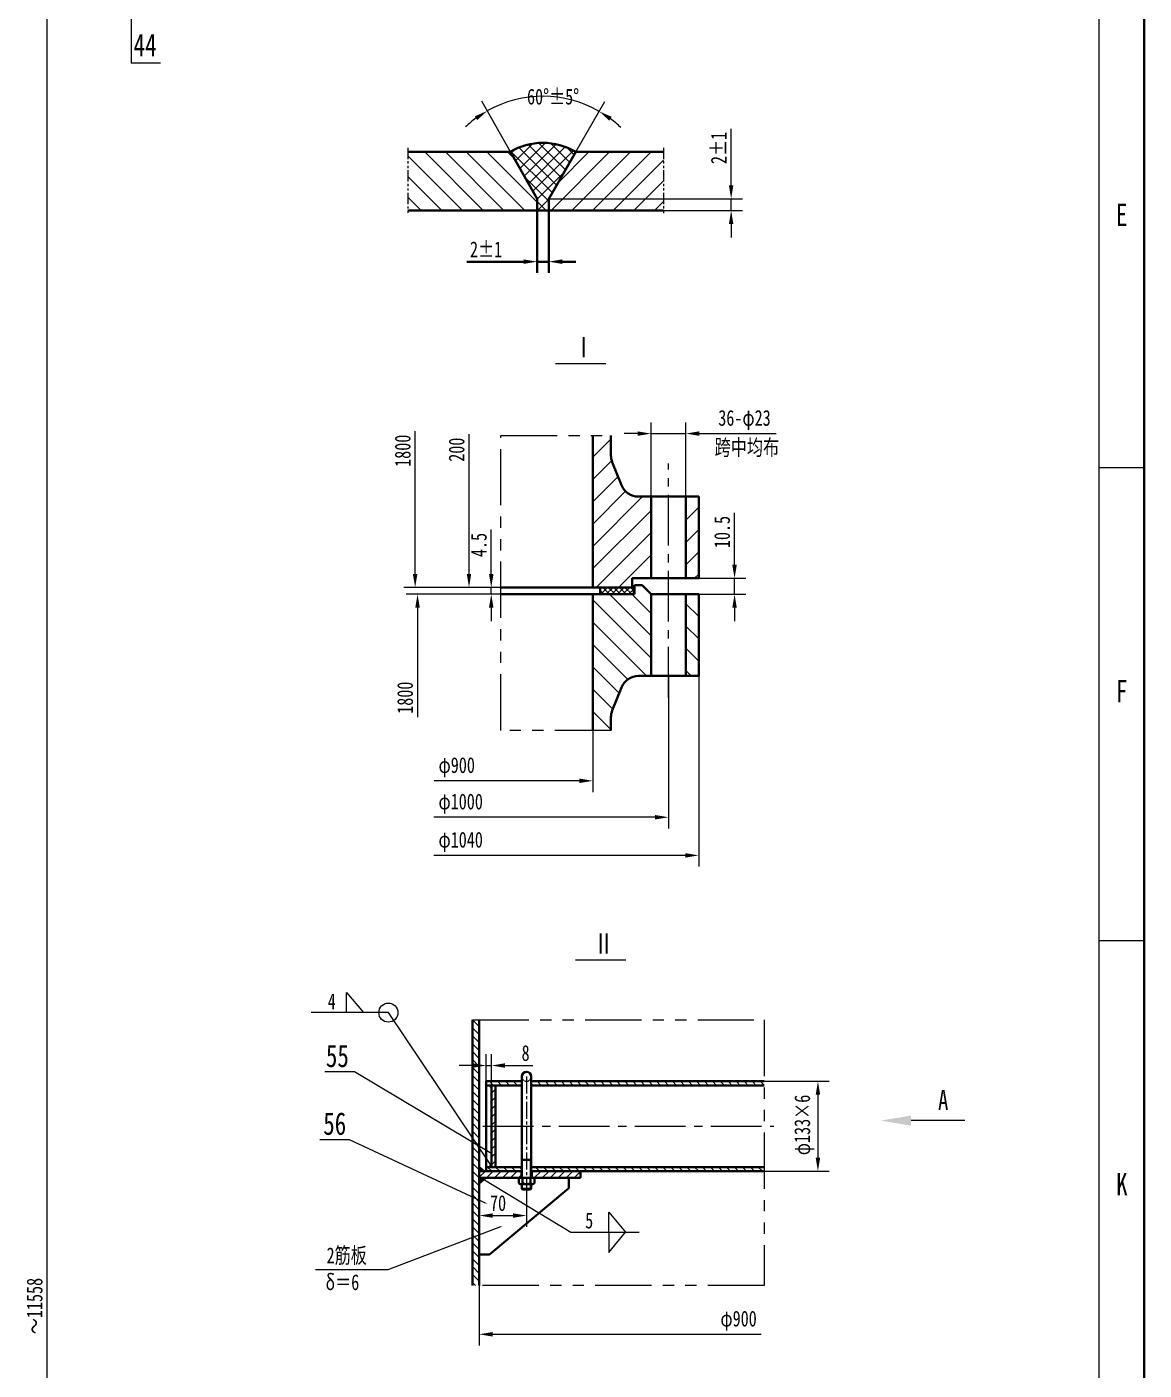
# Model space of a CAD drawing. Header units: millimetres. Extents: x -55641 to 52612, y -23263 to -5715.
# Drawn here: x 49647.3 to 49895.5, y -6440.2 to -6142 of the extents above; entities that cross this region are included whole.
import ezdxf

# ---------------------------------------------------------------- set-up
doc = ezdxf.new("R2010")
doc.units = ezdxf.units.MM
doc.header["$MEASUREMENT"] = 0
for name, pattern in [('CENTER2', [1.125, 0.75, -0.125, 0.125, -0.125]), ('DASHED2', [0.375, 0.25, -0.125]), ('PHANTOMX2', [5, 2.5, -0.5, 0.5, -0.5, 0.5, -0.5])]:
    doc.linetypes.add(name, pattern=pattern)
for name, color, linetype, lineweight in [('中心线', 3, 'CENTER2', 18), ('双点划线', 3, 'PHANTOMX2', 18), ('图层1', 1, 'Continuous', 20), ('抛面线', 1, 'Continuous', 18), ('标注尺寸线', 1, 'Continuous', 18), ('粗实线', 7, 'Continuous', 35), ('细实线', 1, 'Continuous', 18), ('虚线', 1, 'DASHED2', 18)]:
    doc.layers.add(name, color=color, linetype=linetype, lineweight=lineweight)
doc.styles.add('模板字体', font='SIMFANG.TTF', dxfattribs={"width": 0.75})

msp = doc.modelspace()

# ---------------------------------------------------------------- hatches: boundary and pattern name
at = {"layer": '抛面线'}
h = msp.add_hatch(color=7, dxfattribs=at)
h.paths.add_polyline_path([(49750.52, -6377.02), (49749.95, -6377.02), (49750.52, -6377.68)])
h.paths.add_polyline_path([(49750.52, -6394.43), (49749.94, -6395.17), (49750.52, -6395.17)])
at = {"layer": '标注尺寸线', "ltscale": 15}
for points in [[(49747.82, -6395.09), (49747.82, -6396.07), (49749, -6396.07)], [(49747.82, -6398.53), (49747.82, -6397.56), (49749, -6397.56)]]:
    msp.add_hatch(color=7, dxfattribs=at).paths.add_polyline_path(points)

# ---------------------------------------------------------------- linework, layer by layer
at = {"layer": '中心线', "color": 7, "ltscale": 15}
for p, q in [((49789.83, -6290.95), (49789.83, -6238.95)), ((49748.63, -6386.09), (49813.25, -6386.09))]:
    msp.add_line(p, q, dxfattribs=at)
at = {"layer": '中心线', "color": 7, "ltscale": 5}
msp.add_line((49758.32, -6375.07), (49758.32, -6401.28), dxfattribs=at)
at = {"layer": '双点划线', "color": 7}
for p, q in [((49731.97, -6168.88), (49731.97, -6183.32)), ((49788.75, -6168.87), (49788.75, -6183.65))]:
    msp.add_line(p, q, dxfattribs=at)
at = {"layer": '双点划线', "color": 7, "ltscale": 5}
for p, q in [((49752.61, -6298.25), (49752.61, -6232.76)), ((49752.61, -6232.76), (49777.06, -6232.76)), ((49777.06, -6298.25), (49752.61, -6298.25)), ((49746.32, -6362.48), (49811.06, -6362.48)), ((49811.06, -6362.48), (49811.06, -6421.42)), ((49811.06, -6421.42), (49746.32, -6421.42))]:
    msp.add_line(p, q, dxfattribs=at)
at = {"layer": '抛面线', "color": 7, "ltscale": 2}
msp.add_line((49651.82, -7000.95), (49651.82, -5851.1), dxfattribs=at)
at = {"layer": '抛面线', "color": 7}
for p, q in [((49748.71, -6182.8), (49735.71, -6169.8)), ((49753.3, -6182.8), (49740.3, -6169.8)), ((49757.9, -6182.8), (49744.9, -6169.8)), ((49760.64, -6180.94), (49749.49, -6169.8)), ((49755.62, -6171.33), (49754.09, -6169.8)), ((49764.02, -6178.84), (49754.85, -6169.67)), ((49754.91, -6170.08), (49755.84, -6169.15)), ((49755.87, -6171.77), (49759.69, -6167.95)), ((49764.99, -6177.16), (49756.63, -6168.8)), ((49756.83, -6173.46), (49762.51, -6167.78)), ((49757.79, -6175.16), (49764.87, -6168.08)), ((49765.96, -6175.48), (49758.64, -6168.16)), ((49758.75, -6176.85), (49766.92, -6168.67)), ((49759.71, -6178.54), (49768.74, -6169.51)), ((49766.93, -6173.8), (49760.94, -6167.81)), ((49767.91, -6172.12), (49763.66, -6167.88)), ((49763.76, -6182.8), (49776.76, -6169.8)), ((49765.26, -6176.7), (49772.17, -6169.8)), ((49768.88, -6170.44), (49767.23, -6168.79)), ((49768.36, -6182.8), (49781.36, -6169.8)), ((49772.95, -6182.8), (49785.95, -6169.8)), ((49744.11, -6182.8), (49731.97, -6170.66)), ((49777.55, -6182.8), (49788.75, -6171.59)), ((49739.51, -6182.8), (49731.97, -6175.26)), ((49763.24, -6180.72), (49757.93, -6175.4)), ((49760.64, -6180.26), (49766.71, -6174.19)), ((49782.15, -6182.8), (49788.75, -6176.19)), ((49734.92, -6182.8), (49731.97, -6179.85)), ((49762.67, -6182.8), (49760.64, -6180.77)), ((49760.76, -6182.8), (49763.24, -6180.31)), ((49786.74, -6182.8), (49788.75, -6180.79)), ((49749.95, -6377.02), (49750.52, -6377.68)), ((49757.42, -6397.57), (49757.42, -6393.57)), ((49759.22, -6397.57), (49759.22, -6393.57)), ((49750.52, -6394.43), (49749.94, -6395.17)), ((49757.42, -6400.15), (49757.42, -6398.93)), ((49759.22, -6400.15), (49759.22, -6398.93))]:
    msp.add_line(p, q, dxfattribs=at)
at = {"layer": '抛面线', "color": 7, "ltscale": 15}
for p, q in [((49773.03, -6237.56), (49777.06, -6233.53)), ((49773.03, -6242.51), (49777.23, -6238.3)), ((49773.03, -6247.46), (49778.63, -6241.85)), ((49773.03, -6252.41), (49780.3, -6245.14)), ((49773.03, -6257.36), (49784.07, -6246.32)), ((49793.69, -6246.59), (49793.96, -6246.32)), ((49773.03, -6262.31), (49785.96, -6249.37)), ((49793.69, -6251.54), (49796.55, -6248.69)), ((49773.8, -6266.48), (49785.96, -6254.32)), ((49793.69, -6256.49), (49796.55, -6253.64)), ((49778.75, -6266.48), (49785.96, -6259.27)), ((49793.69, -6261.44), (49796.55, -6258.59)), ((49785.72, -6264.46), (49785.96, -6264.22)), ((49795.62, -6264.46), (49796.55, -6263.54)), ((49774.65, -6266.87), (49775.04, -6266.48)), ((49775.49, -6267.99), (49774.65, -6267.15)), ((49774.77, -6267.99), (49776.28, -6266.48)), ((49776.73, -6267.99), (49775.22, -6266.48)), ((49776.01, -6267.99), (49777.52, -6266.48)), ((49777.97, -6267.99), (49776.45, -6266.48)), ((49785.96, -6277.22), (49776.73, -6267.99)), ((49777.24, -6267.99), (49778.75, -6266.48)), ((49779.2, -6267.99), (49777.69, -6266.48)), ((49778.48, -6267.99), (49779.99, -6266.48)), ((49780.44, -6267.99), (49778.93, -6266.48)), ((49779.72, -6267.99), (49781.23, -6266.48)), ((49781.68, -6267.99), (49780.17, -6266.48)), ((49780.95, -6267.99), (49782.1, -6266.85)), ((49782.1, -6267.17), (49781.4, -6266.48)), ((49785.96, -6272.27), (49781.68, -6267.99)), ((49796.55, -6268.01), (49796.53, -6267.99)), ((49785.96, -6282.17), (49773.03, -6269.24)), ((49796.55, -6272.96), (49793.69, -6270.1)), ((49784.97, -6286.13), (49773.03, -6274.19)), ((49796.55, -6277.91), (49793.69, -6275.05)), ((49780.79, -6286.9), (49773.03, -6279.14)), ((49796.55, -6282.86), (49793.69, -6280)), ((49778.89, -6289.95), (49773.03, -6284.09)), ((49794.87, -6286.13), (49793.69, -6284.95)), ((49777.48, -6293.49), (49773.03, -6289.04)), ((49777.06, -6298.02), (49773.03, -6293.99)), ((49747.82, -6363.97), (49746.33, -6362.48)), ((49747.82, -6365.73), (49746.32, -6364.23)), ((49747.82, -6367.5), (49746.32, -6366)), ((49747.82, -6369.27), (49746.32, -6367.77)), ((49747.82, -6371.04), (49746.32, -6369.54)), ((49747.82, -6372.81), (49746.32, -6371.31)), ((49747.82, -6374.57), (49746.32, -6373.07)), ((49747.82, -6376.34), (49746.32, -6374.84)), ((49747.82, -6378.11), (49746.32, -6376.61)), ((49747.82, -6379.88), (49746.32, -6378.38)), ((49750.97, -6377.02), (49750.07, -6376.12)), ((49750.52, -6377.03), (49750.53, -6377.02)), ((49750.52, -6378.79), (49751.42, -6377.89)), ((49752.74, -6377.02), (49751.84, -6376.12)), ((49754.51, -6377.02), (49753.61, -6376.12)), ((49756.27, -6377.02), (49755.37, -6376.12)), ((49757.27, -6376.25), (49757.14, -6376.12)), ((49759.81, -6377.02), (49759.37, -6376.58)), ((49761.58, -6377.02), (49760.68, -6376.12)), ((49763.34, -6377.02), (49762.44, -6376.12)), ((49765.11, -6377.02), (49764.21, -6376.12)), ((49766.88, -6377.02), (49765.98, -6376.12)), ((49768.65, -6377.02), (49767.75, -6376.12)), ((49770.42, -6377.02), (49769.52, -6376.12)), ((49772.18, -6377.02), (49771.28, -6376.12)), ((49773.95, -6377.02), (49773.05, -6376.12)), ((49775.72, -6377.02), (49774.82, -6376.12)), ((49777.49, -6377.02), (49776.59, -6376.12)), ((49779.25, -6377.02), (49778.35, -6376.12)), ((49781.02, -6377.02), (49780.12, -6376.12)), ((49782.79, -6377.02), (49781.89, -6376.12)), ((49784.56, -6377.02), (49783.66, -6376.12)), ((49786.33, -6377.02), (49785.43, -6376.12)), ((49788.09, -6377.02), (49787.19, -6376.12)), ((49789.86, -6377.02), (49788.96, -6376.12)), ((49791.63, -6377.02), (49790.73, -6376.12)), ((49793.4, -6377.02), (49792.5, -6376.12)), ((49795.16, -6377.02), (49794.26, -6376.12)), ((49796.93, -6377.02), (49796.03, -6376.12)), ((49798.7, -6377.02), (49797.8, -6376.12)), ((49800.47, -6377.02), (49799.57, -6376.12)), ((49802.24, -6377.02), (49801.34, -6376.12)), ((49804, -6377.02), (49803.1, -6376.12)), ((49805.77, -6377.02), (49804.87, -6376.12)), ((49807.54, -6377.02), (49806.64, -6376.12)), ((49809.31, -6377.02), (49808.41, -6376.12)), ((49811.06, -6377), (49810.17, -6376.12)), ((49747.82, -6381.64), (49746.32, -6380.14)), ((49750.52, -6380.56), (49751.42, -6379.66)), ((49750.52, -6382.33), (49751.42, -6381.43)), ((49747.82, -6383.41), (49746.32, -6381.91)), ((49747.82, -6385.18), (49746.32, -6383.68)), ((49750.52, -6384.1), (49751.42, -6383.2)), ((49747.82, -6386.95), (49746.32, -6385.45)), ((49747.82, -6388.72), (49746.32, -6387.22)), ((49750.52, -6385.86), (49751.42, -6384.96)), ((49750.52, -6387.63), (49751.42, -6386.73)), ((49747.82, -6390.48), (49746.32, -6388.98)), ((49750.52, -6389.4), (49751.42, -6388.5)), ((49750.52, -6391.17), (49751.42, -6390.27)), ((49747.82, -6392.25), (49746.32, -6390.75)), ((49747.82, -6394.02), (49746.32, -6392.52)), ((49750.52, -6392.94), (49751.42, -6392.04)), ((49747.82, -6395.79), (49746.32, -6394.29)), ((49747.82, -6397.55), (49746.32, -6396.05)), ((49747.82, -6397.4), (49749.16, -6396.07)), ((49749.42, -6397.57), (49750.92, -6396.07)), ((49750.57, -6396.07), (49749.67, -6395.17)), ((49750.52, -6394.7), (49751.42, -6393.8)), ((49751.19, -6397.57), (49752.69, -6396.07)), ((49752.34, -6396.07), (49751.44, -6395.17)), ((49752.96, -6397.57), (49754.46, -6396.07)), ((49754.11, -6396.07), (49753.21, -6395.17)), ((49754.73, -6397.57), (49756.23, -6396.07)), ((49755.88, -6396.07), (49754.98, -6395.17)), ((49757.27, -6395.69), (49756.75, -6395.17)), ((49759.41, -6396.07), (49759.37, -6396.03)), ((49759.45, -6396.38), (49759.76, -6396.07)), ((49760.03, -6397.57), (49761.53, -6396.07)), ((49761.18, -6396.07), (49760.28, -6395.17)), ((49761.8, -6397.57), (49763.3, -6396.07)), ((49762.95, -6396.07), (49762.05, -6395.17)), ((49763.57, -6397.57), (49765.07, -6396.07)), ((49764.72, -6396.07), (49763.82, -6395.17)), ((49765.33, -6397.57), (49766.83, -6396.07)), ((49766.48, -6396.07), (49765.58, -6395.17)), ((49767.1, -6397.57), (49768.6, -6396.07)), ((49768.25, -6396.07), (49767.35, -6395.17)), ((49768.87, -6397.57), (49770.32, -6396.12)), ((49770.02, -6396.07), (49769.12, -6395.17)), ((49771.79, -6396.07), (49770.89, -6395.17)), ((49773.56, -6396.07), (49772.66, -6395.17)), ((49775.32, -6396.07), (49774.42, -6395.17)), ((49777.09, -6396.07), (49776.19, -6395.17)), ((49778.86, -6396.07), (49777.96, -6395.17)), ((49780.63, -6396.07), (49779.73, -6395.17)), ((49782.39, -6396.07), (49781.49, -6395.17)), ((49784.16, -6396.07), (49783.26, -6395.17)), ((49785.93, -6396.07), (49785.03, -6395.17)), ((49787.7, -6396.07), (49786.8, -6395.17)), ((49789.47, -6396.07), (49788.57, -6395.17)), ((49791.23, -6396.07), (49790.33, -6395.17)), ((49793, -6396.07), (49792.1, -6395.17)), ((49794.77, -6396.07), (49793.87, -6395.17)), ((49796.54, -6396.07), (49795.64, -6395.17)), ((49798.3, -6396.07), (49797.4, -6395.17)), ((49800.07, -6396.07), (49799.17, -6395.17)), ((49801.84, -6396.07), (49800.94, -6395.17)), ((49803.61, -6396.07), (49802.71, -6395.17)), ((49805.38, -6396.07), (49804.48, -6395.17)), ((49807.14, -6396.07), (49806.24, -6395.17)), ((49808.91, -6396.07), (49808.01, -6395.17)), ((49810.68, -6396.07), (49809.78, -6395.17)), ((49747.82, -6399.32), (49746.32, -6397.82)), ((49747.82, -6401.09), (49746.32, -6399.59)), ((49756.49, -6397.57), (49757.19, -6396.87)), ((49747.82, -6402.86), (49746.32, -6401.36)), ((49747.82, -6404.62), (49746.32, -6403.12)), ((49747.82, -6406.39), (49746.32, -6404.89)), ((49747.82, -6408.16), (49746.32, -6406.66)), ((49747.82, -6409.93), (49746.32, -6408.43)), ((49747.82, -6411.7), (49746.32, -6410.2)), ((49747.82, -6413.46), (49746.32, -6411.96)), ((49747.82, -6415.23), (49746.32, -6413.73)), ((49747.82, -6417), (49746.32, -6415.5)), ((49747.82, -6418.77), (49746.32, -6417.27)), ((49747.82, -6420.53), (49746.32, -6419.03)), ((49746.94, -6421.42), (49746.32, -6420.8))]:
    msp.add_line(p, q, dxfattribs=at)
at = {"layer": '抛面线', "color": 7, "ltscale": 5}
for points in [[(49750.61, -6392.23), (49720.09, -6374.04)], [(49749.21, -6403.17), (49718.96, -6389.08)]]:
    msp.add_lwpolyline(points, dxfattribs=at)
for points in [[(49750.66, -6392.16), (49751.04, -6392.49), (49750.57, -6392.3)], [(49749.25, -6403.09), (49749.67, -6403.38), (49749.18, -6403.24)]]:
    msp.add_solid(points, dxfattribs=at)
at = {"layer": '标注尺寸线', "color": 7}
for p, q in [((49670.47, -6140.35), (49670.47, -6150.1)), ((49677.03, -6150.1), (49670.47, -6150.1)), ((49718.33, -6360.88), (49718.33, -6356.39)), ((49718.33, -6356.39), (49722.08, -6360.88)), ((49720.09, -6374.04), (49713.52, -6374.04)), ((49855.65, -6384.85), (49843.71, -6384.85)), ((49718.96, -6389.08), (49712.4, -6389.08)), ((49776.55, -6405.16), (49780.3, -6409.65)), ((49776.55, -6409.65), (49776.55, -6405.16)), ((49776.55, -6409.65), (49776.55, -6414.14)), ((49776.55, -6414.14), (49780.3, -6409.65))]:
    msp.add_line(p, q, dxfattribs=at)
at = {"layer": '标注尺寸线', "color": 7, "ltscale": 5}
for p, q in [((49754.73, -6169.74), (49748.36, -6158.51)), ((49769.25, -6169.8), (49775.7, -6158.62)), ((49803.74, -6177.2), (49803.74, -6164.64)), ((49763.24, -6180.2), (49806.24, -6180.2)), ((49803.74, -6182.8), (49803.74, -6180.2)), ((49763.24, -6182.8), (49806.24, -6182.8)), ((49803.74, -6185.8), (49803.74, -6188.8)), ((49733.57, -6263.48), (49733.57, -6231.8)), ((49745.53, -6263.48), (49745.53, -6232.42)), ((49782.96, -6232.33), (49779.96, -6232.33)), ((49785.96, -6246.32), (49785.96, -6229.83)), ((49785.96, -6232.33), (49793.69, -6232.33)), ((49793.69, -6246.32), (49793.69, -6229.83)), ((49796.69, -6232.33), (49813.72, -6232.33)), ((49804.5, -6261.46), (49804.5, -6249.91)), ((49750.47, -6263.48), (49750.47, -6253.64)), ((49796.55, -6264.46), (49807, -6264.46)), ((49804.5, -6267.99), (49804.5, -6264.46)), ((49753.18, -6266.48), (49731.07, -6266.48)), ((49753.18, -6267.99), (49731.6, -6267.99)), ((49752.61, -6266.48), (49743.03, -6266.48)), ((49753.18, -6266.48), (49747.97, -6266.48)), ((49753.18, -6267.99), (49747.97, -6267.99)), ((49750.47, -6267.99), (49750.47, -6266.48)), ((49796.55, -6267.99), (49807, -6267.99)), ((49734.1, -6270.99), (49734.1, -6295.3)), ((49750.47, -6270.99), (49750.47, -6273.99)), ((49804.5, -6270.99), (49804.5, -6273.99)), ((49789.85, -6286.13), (49789.85, -6320)), ((49796.55, -6286.13), (49796.55, -6328.47)), ((49773.03, -6298.25), (49773.03, -6311.91)), ((49770.03, -6309.41), (49737.78, -6309.41)), ((49786.85, -6317.5), (49737.75, -6317.5)), ((49793.55, -6325.97), (49737.75, -6325.97)), ((49746.32, -6372.62), (49743.32, -6372.62)), ((49749.32, -6377.02), (49749.32, -6370.12)), ((49749.32, -6372.62), (49750.52, -6372.62)), ((49750.52, -6377.02), (49750.52, -6370.12)), ((49753.52, -6372.62), (49759.68, -6372.62)), ((49811.06, -6376.12), (49825.52, -6376.12)), ((49823.02, -6379.12), (49823.02, -6393.07)), ((49811.06, -6396.07), (49825.52, -6396.07)), ((49747.82, -6399.95), (49747.82, -6408.43)), ((49758.32, -6399.95), (49758.32, -6408.43)), ((49750.82, -6405.93), (49755.32, -6405.93)), ((49747.82, -6421.42), (49747.82, -6434.79)), ((49750.82, -6432.29), (49810.42, -6432.29))]:
    msp.add_line(p, q, dxfattribs=at)
at = {"layer": '标注尺寸线', "color": 7, "ltscale": 15}
msp.add_line((49749, -6396.07), (49747.82, -6395.09), dxfattribs=at)
at = {"layer": '标注尺寸线', "color": 7}
for points in [[(49750.31, -6394.58), (49727.62, -6360.88), (49710.5, -6360.88)], [(49748.97, -6397.98), (49768.17, -6409.65), (49783.3, -6409.65)], [(49752.55, -6408.4), (49727.47, -6417.95), (49711.46, -6417.95)]]:
    msp.add_lwpolyline(points, dxfattribs=at)
msp.add_circle((49727.62, -6360.88), 2.12, dxfattribs=at)
at = {"layer": '标注尺寸线', "color": 7, "ltscale": 5}
for start, end in [(60, 119.5163), (126.3862, 133.2561), (46.2602, 53.1301)]:
    msp.add_arc((49761.93, -6182.47), 25.04, start, end, dxfattribs=at)
for points in [[(49746.81, -6161.9), (49747.35, -6162.73), (49749.6, -6160.68)], [(49776.68, -6162.86), (49777.23, -6162.02), (49774.45, -6160.79)], [(49803.24, -6177.2), (49804.24, -6177.2), (49803.74, -6180.2)], [(49803.24, -6185.8), (49804.24, -6185.8), (49803.74, -6182.8)], [(49782.96, -6231.83), (49782.96, -6232.83), (49785.96, -6232.33)], [(49796.69, -6231.83), (49796.69, -6232.83), (49793.69, -6232.33)], [(49804, -6261.46), (49805, -6261.46), (49804.5, -6264.46)], [(49733.07, -6263.48), (49734.07, -6263.48), (49733.57, -6266.48)], [(49745.03, -6263.48), (49746.03, -6263.48), (49745.53, -6266.48)], [(49749.97, -6263.48), (49750.97, -6263.48), (49750.47, -6266.48)], [(49733.6, -6270.99), (49734.6, -6270.99), (49734.1, -6267.99)], [(49749.97, -6270.99), (49750.97, -6270.99), (49750.47, -6267.99)], [(49804, -6270.99), (49805, -6270.99), (49804.5, -6267.99)], [(49770.03, -6308.91), (49770.03, -6309.91), (49773.03, -6309.41)], [(49786.85, -6317), (49786.85, -6318), (49789.85, -6317.5)], [(49793.55, -6325.47), (49793.55, -6326.47), (49796.55, -6325.97)], [(49746.32, -6372.12), (49746.32, -6373.12), (49749.32, -6372.62)], [(49753.52, -6372.12), (49753.52, -6373.12), (49750.52, -6372.62)], [(49822.52, -6379.12), (49823.52, -6379.12), (49823.02, -6376.12)], [(49822.52, -6393.07), (49823.52, -6393.07), (49823.02, -6396.07)], [(49750.82, -6405.43), (49750.82, -6406.43), (49747.82, -6405.93)], [(49755.32, -6405.43), (49755.32, -6406.43), (49758.32, -6405.93)], [(49750.82, -6431.79), (49750.82, -6432.79), (49747.82, -6432.29)]]:
    msp.add_solid(points, dxfattribs=at)
at = {"layer": '标注尺寸线', "color": 7}
for points in [[(49843.71, -6383.72), (49843.71, -6385.97), (49836.96, -6384.85)], [(49750.38, -6394.53), (49750.59, -6394.99), (49750.24, -6394.62)], [(49748.93, -6398.05), (49748.55, -6397.72), (49749.02, -6397.91)], [(49752.52, -6408.32), (49753.02, -6408.22), (49752.58, -6408.48)]]:
    msp.add_solid(points, dxfattribs=at)
at = {"layer": '粗实线', "color": 7}
for p, q in [((49895.46, -6555.94), (49895.46, -5714.94)), ((49731.97, -6169.8), (49754.75, -6169.8)), ((49760.64, -6180.2), (49754.73, -6169.74)), ((49763.24, -6180.2), (49769.25, -6169.8)), ((49769.25, -6169.8), (49788.75, -6169.8)), ((49769.25, -6169.8), (49788.75, -6169.8)), ((49760.64, -6182.8), (49760.64, -6180.2)), ((49763.24, -6182.8), (49763.24, -6180.2)), ((49763.24, -6180.2), (49763.24, -6182.8)), ((49731.97, -6182.8), (49788.75, -6182.8)), ((49773.03, -6232.76), (49773.03, -6266.48)), ((49777.06, -6237.14), (49777.06, -6232.76)), ((49779.4, -6243.78), (49777.35, -6238.64)), ((49783.15, -6246.32), (49796.55, -6246.32)), ((49785.96, -6264.46), (49785.96, -6246.32)), ((49793.69, -6264.46), (49793.69, -6246.32)), ((49796.55, -6264.46), (49796.55, -6246.32)), ((49781.76, -6264.46), (49785.96, -6264.46)), ((49781.76, -6264.46), (49781.76, -6266.48)), ((49785.96, -6264.46), (49796.55, -6264.46)), ((49752.61, -6266.48), (49782.1, -6266.48)), ((49752.61, -6267.99), (49782.1, -6267.99)), ((49752.61, -6267.99), (49782.27, -6267.99)), ((49773.03, -6267.99), (49773.03, -6298.25)), ((49774.65, -6266.48), (49774.65, -6267.99)), ((49782.1, -6266.48), (49782.1, -6267.99)), ((49782.27, -6265.97), (49782.27, -6267.99)), ((49782.27, -6265.97), (49783.95, -6265.97)), ((49783.95, -6265.97), (49785.96, -6267.99)), ((49785.96, -6267.99), (49785.96, -6286.13)), ((49785.96, -6267.99), (49796.55, -6267.99)), ((49793.69, -6267.99), (49793.69, -6286.13)), ((49796.55, -6267.99), (49796.55, -6286.13)), ((49783.15, -6286.13), (49796.55, -6286.13)), ((49779.4, -6288.67), (49777.35, -6293.81)), ((49777.06, -6295.31), (49777.06, -6298.25)), ((49746.32, -6362.48), (49746.32, -6421.42)), ((49747.82, -6362.48), (49747.82, -6421.42)), ((49757.27, -6375.07), (49757.27, -6396.07)), ((49759.37, -6375.07), (49759.37, -6396.07)), ((49749.32, -6376.12), (49757.27, -6376.12)), ((49749.32, -6376.12), (49749.32, -6396.07)), ((49749.32, -6377.02), (49757.27, -6377.02)), ((49750.52, -6377.02), (49750.52, -6395.17)), ((49751.42, -6377.02), (49751.42, -6395.17)), ((49759.37, -6376.12), (49811.06, -6376.12)), ((49759.37, -6377.02), (49811.06, -6377.02)), ((49757.27, -6393.57), (49759.37, -6393.57)), ((49747.82, -6396.07), (49757.27, -6396.07)), ((49749.32, -6395.17), (49753.67, -6395.17)), ((49749.32, -6396.07), (49753.67, -6396.07)), ((49751.42, -6395.17), (49757.27, -6395.17)), ((49757.19, -6396.07), (49757.19, -6397.57)), ((49757.27, -6396.07), (49757.27, -6397.57)), ((49759.37, -6395.17), (49779.32, -6395.17)), ((49759.37, -6396.07), (49779.32, -6396.07)), ((49759.37, -6396.07), (49759.37, -6397.57)), ((49759.45, -6396.07), (49759.45, -6397.57)), ((49770.32, -6396.07), (49770.32, -6397.57)), ((49779.32, -6395.17), (49811.06, -6395.17)), ((49779.32, -6396.07), (49811.06, -6396.07)), ((49749.25, -6397.57), (49747.82, -6398.83)), ((49747.82, -6397.57), (49770.32, -6397.57)), ((49756.59, -6397.57), (49756.59, -6398.72)), ((49756.98, -6398.93), (49758.32, -6398.93)), ((49757.27, -6398.93), (49757.27, -6399.99)), ((49757.42, -6398.72), (49757.42, -6397.57)), ((49759.73, -6398.93), (49758.32, -6398.93)), ((49759.22, -6398.72), (49759.22, -6397.57)), ((49759.37, -6398.93), (49759.37, -6399.99)), ((49760.06, -6397.57), (49760.06, -6398.72)), ((49767.69, -6397.57), (49767.69, -6399.82)), ((49767.69, -6399.82), (49750.07, -6414.6)), ((49757.27, -6399.99), (49759.37, -6399.99)), ((49757.27, -6399.99), (49757.42, -6400.15)), ((49757.42, -6400.15), (49758.32, -6400.15)), ((49759.22, -6400.15), (49758.32, -6400.15)), ((49759.37, -6399.99), (49759.22, -6400.15)), ((49750.07, -6414.6), (49747.82, -6414.6))]:
    msp.add_line(p, q, dxfattribs=at)
at = {"layer": '粗实线', "color": 7, "ltscale": 5}
for p, q in [((49760.64, -6182.8), (49760.64, -6196.66)), ((49763.24, -6182.8), (49763.24, -6196.66)), ((49757.64, -6194.16), (49745.06, -6194.16)), ((49763.24, -6194.16), (49760.64, -6194.16)), ((49766.24, -6194.16), (49769.24, -6194.16))]:
    msp.add_line(p, q, dxfattribs=at)
at = {"layer": '粗实线', "color": 7}
for centre, radius, start, end in [((49761.94, -6181.96), 14.19, 59.0234, 120.9766), ((49781.09, -6237.14), 4.03, 180, 201.8014), ((49783.15, -6242.29), 4.03, 201.8014, 270), ((49783.15, -6290.17), 4.03, 90, 158.1986), ((49781.09, -6295.31), 4.03, 158.1986, 180), ((49758.32, -6375.07), 1.05, 0, 180), ((49757, -6398.43), 0.504, 214.3427, 325.6573), ((49758.32, -6396.96), 1.97, 242.7312, 297.2688), ((49759.64, -6398.45), 0.494, 212.7, 327.3)]:
    msp.add_arc(centre, radius, start, end, dxfattribs=at)
at = {"layer": '粗实线', "color": 7, "ltscale": 5}
for points in [[(49757.64, -6193.66), (49757.64, -6194.66), (49760.64, -6194.16)], [(49766.24, -6193.66), (49766.24, -6194.66), (49763.24, -6194.16)]]:
    msp.add_solid(points, dxfattribs=at)
at = {"layer": '细实线', "color": 7}
for p, q in [((49885.46, -6545.94), (49885.46, -5724.94)), ((49764.75, -6216.77), (49775.94, -6216.77)), ((49895.46, -6239.94), (49885.46, -6239.94)), ((49895.46, -6344.94), (49885.46, -6344.94)), ((49769.19, -6349.19), (49780.38, -6349.19))]:
    msp.add_line(p, q, dxfattribs=at)
at = {"layer": '虚线', "color": 7}
msp.add_arc((49758.32, -6375.07), 1.05, 180, 0, dxfattribs=at)

# ---------------------------------------------------------------- texts
at = {"layer": '图层1', "color": 7, "style": '模板字体', "width": 0.75}
for s, height, p in [('44', 5, (49671.04, -6148.57)), ('Ⅰ', 4.5, (49768.68, -6215.38)), ('跨中均布', 3.5, (49800.08, -6237.13)), ('Ⅱ', 4.5, (49773.13, -6347.8)), ('4', 3.5, (49714.15, -6360.13)), ('55', 5, (49713.75, -6372.97)), ('A', 4.5, (49849.69, -6382.52)), ('56', 5, (49713.16, -6388.01)), ('5', 3.5, (49771.33, -6408.78)), ('2筋板', 3.5, (49713.9, -6416.51)), ('δ＝6', 3.5, (49713.66, -6422.47))]:
    msp.add_text(s, height=height, dxfattribs=at).set_placement(p)
at = {"layer": '抛面线', "color": 7, "ltscale": 2, "insert": (49649.07, -6426.02), "char_height": 3.5, "attachment_point": 5, "rotation": 90, "style": '模板字体'}
msp.add_mtext('\\A1;～11558', dxfattribs=at)
at = {"layer": '标注尺寸线', "color": 7, "ltscale": 5, "char_height": 3.5, "attachment_point": 5, "style": '模板字体'}
for s, insert in [('\\A1;60°±5°', (49764.2, -6157.54)), ('\\A1;36-φ23', (49806.71, -6229.31)), ('\\A1;φ900', (49742.8, -6306.4)), ('\\A1;φ1000', (49743.68, -6314.48)), ('\\A1;φ1040', (49743.68, -6322.96)), ('\\A1;8', (49758.1, -6369.87)), ('\\A1;70', (49751.99, -6403.18)), ('\\A1;φ900', (49805.4, -6429.28))]:
    msp.add_mtext(s, dxfattribs=dict(at, insert=insert))
at = {"layer": '标注尺寸线', "color": 7, "ltscale": 5, "char_height": 3.5, "attachment_point": 5, "rotation": 90, "style": '模板字体'}
for s, insert in [('\\A1;2±1', (49800.99, -6168.92)), ('\\A1;1800', (49730.82, -6236.14)), ('\\A1;200', (49742.78, -6235.9)), ('\\A1;10.5', (49801.75, -6254.18)), ('\\A1;4.5', (49747.72, -6257.06)), ('\\A1;1800', (49731.35, -6290.96)), ('\\A1;φ133×6', (49820, -6385.82))]:
    msp.add_mtext(s, dxfattribs=dict(at, insert=insert))
at = {"layer": '粗实线', "color": 7, "style": '模板字体', "width": 0.75}
for s, p in [('E', (49889.22, -6186.25)), ('F', (49889.22, -6292.01)), ('K', (49889.24, -6401.45))]:
    msp.add_text(s, height=5, dxfattribs=at).set_placement(p)
at = {"layer": '粗实线', "color": 7, "ltscale": 5, "insert": (49749.33, -6191.41), "char_height": 3.5, "attachment_point": 5, "style": '模板字体'}
msp.add_mtext('\\A1;2±1', dxfattribs=at)

doc.saveas('drawing.dxf')
